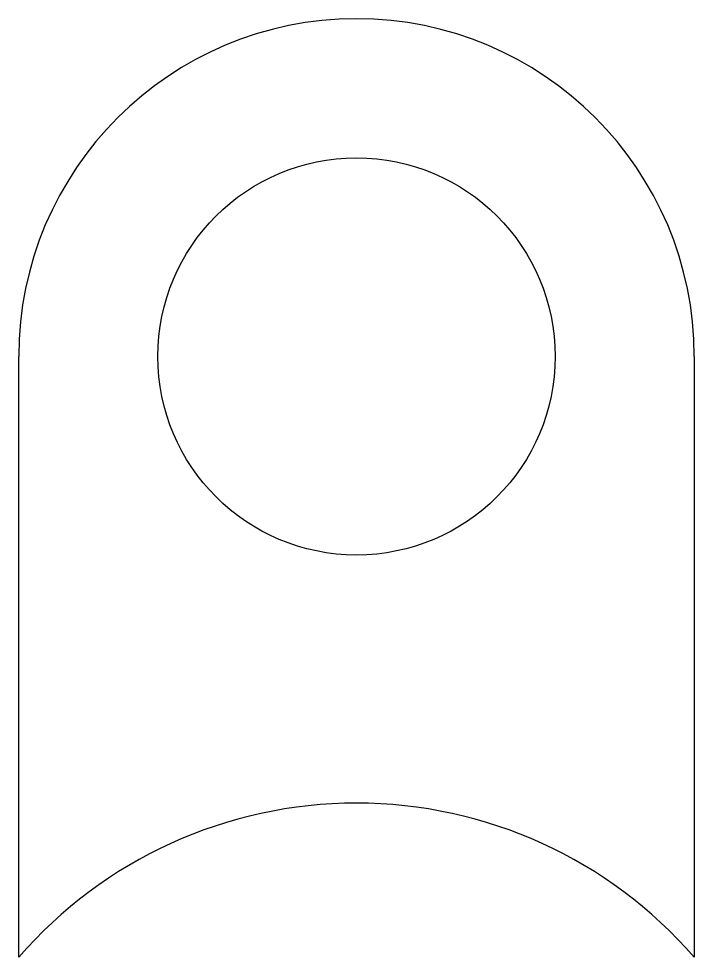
# Model space of a CAD drawing. Header units: millimetres. Extents: x -34 to 34, y 29.5 to 124.
import ezdxf

# ---------------------------------------------------------------- set-up
doc = ezdxf.new("R2010")
doc.units = ezdxf.units.MM

msp = doc.modelspace()

# ---------------------------------------------------------------- linework, layer by layer
at = {"layer": 'GATEN'}
msp.add_circle((0, 90), 20, dxfattribs=at)
at = {"layer": 'SNIJDEN'}
for p, q in [((-34, 29.5), (-34, 90)), ((34, 90), (34, 29.5))]:
    msp.add_line(p, q, dxfattribs=at)
for centre, radius, start, end in [((0, 90), 34, 0, 180), ((0, 0.0212), 45, 40.9261, 139.0739)]:
    msp.add_arc(centre, radius, start, end, dxfattribs=at)

doc.saveas('drawing.dxf')
